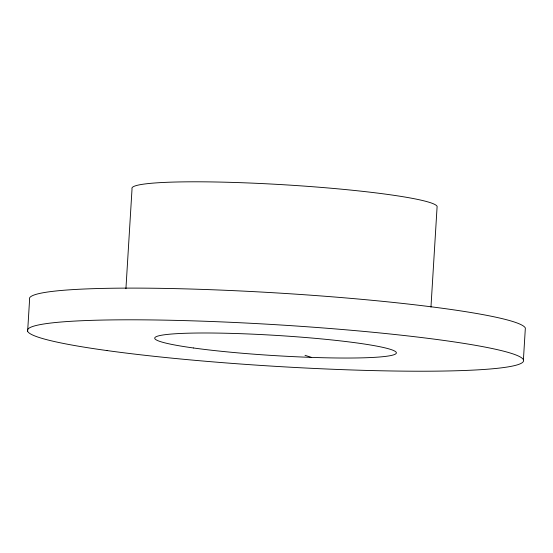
<?xml version="1.0" encoding="UTF-8"?>
<svg xmlns="http://www.w3.org/2000/svg" width="553" height="553" viewBox="0 0 553 553"><rect width="100%" height="100%" fill="white"/><g stroke="black" fill="none" stroke-linecap="round" stroke-linejoin="round"><path stroke-width="0.83" d="M27.65 331.261L29.585 299.567A248.525 20.793 3.5 0 1 267.915 292.419A248.525 20.793 3.5 0 1 525.35 328.074L523.415 359.761M125.925 288.694L132.036 188.85A152.939 12.795 3.5 0 1 278.698 184.453A152.939 12.795 3.5 0 1 437.119 206.393L430.96 307.095M305.007 355.296L311.284 357.376M107.006 350.567A248.525 20.793 3.5 0 0 517.435 364.814A248.525 20.793 3.5 0 0 202.149 321.155A248.525 20.793 3.5 0 0 107.006 350.567M193.432 347.975A121.079 10.134 3.5 0 0 393.383 354.915A121.079 10.134 3.5 0 0 239.781 333.646A121.079 10.134 3.5 0 0 193.432 347.975"/></g></svg>
